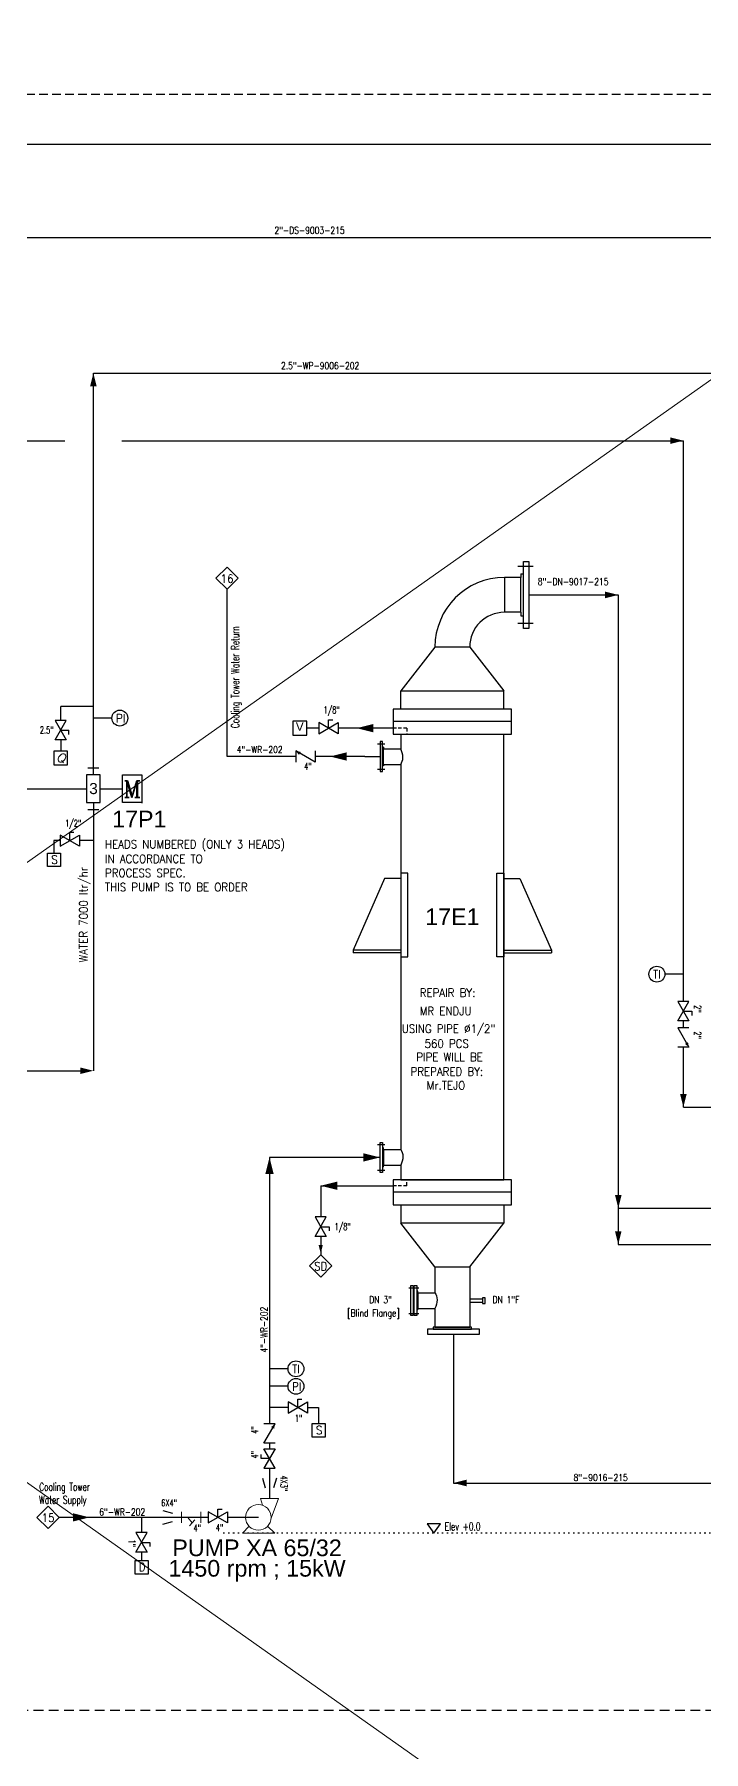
# Model space of a CAD drawing. Extents: x -29512 to 147477, y -5232 to 39709.
# Drawn here: x 138626.2 to 138674.4, y 7983 to 8106.7 of the extents above; entities that cross this region are included whole.
import ezdxf
from ezdxf.enums import TextEntityAlignment as Align

# ---------------------------------------------------------------- set-up
doc = ezdxf.new("R2010")
doc.units = 0
for name, pattern in [('DOTTED', [0.25, 0, -0.25]), ('HIDDEN', [0.375, 0.25, -0.125]), ('TRATT2', [1.1, 0.7, -0.4])]:
    doc.linetypes.add(name, pattern=pattern)
doc.layers.get('0').update_dxf_attribs({"linetype": 'CONTINUOUS'})
for name, color, linetype in [('100', 1, 'CONTINUOUS'), ('50', 6, 'CONTINUOUS'), ('GREEN', 92, 'CONTINUOUS'), ('Layer2', 13, 'CONTINUOUS'), ('NUVOLA', 6, 'CONTINUOUS'), ('P-707D', 7, 'CONTINUOUS'), ('S', 7, 'CONTINUOUS'), ('TRATT2', 5, 'TRATT2'), ('Y', 92, 'CONTINUOUS')]:
    doc.layers.add(name, color=color, linetype=linetype)
doc.layers.add('FITTING', color=7, linetype='CONTINUOUS', lineweight=13)
doc.styles.add('A2', font='arial.ttf', dxfattribs={"height": 0.6})
doc.styles.add('A3', font='arial.ttf', dxfattribs={"height": 0.3})
doc.styles.add('A6', font='arial.ttf', dxfattribs={"height": 0.6})
doc.styles.add('C6', font='COMPLEX', dxfattribs={"height": 0.6})
doc.styles.add('S', font='ITALIC', dxfattribs={"height": 6})
doc.styles.add('S2', font='SIMPLEX', dxfattribs={"height": 0.2})
doc.styles.add('S25', font='SIMPLEX', dxfattribs={"width": 0.8, "height": 0.25})
doc.styles.add('S3', font='SIMPLEX', dxfattribs={"width": 0.9, "height": 0.3})
doc.styles.add('S3S', font='SIMPLEX', dxfattribs={"width": 0.7, "height": 0.3})

# ---------------------------------------------------------------- blocks, each defined once
blk = doc.blocks.new('PRESA', base_point=(1.75, 0.1))
for p, q in [((1.5, 0.1), (1.5, 0.6)), ((1.5, 0.6), (2, 0.6)), ((2, 0.1), (1.5, 0.1)), ((2, 0.6), (2, 0.1))]:
    blk.add_line(p, q)
at = {"style": 'S', "width": 1.2}
blk.add_attdef('1', text='', height=0.3, dxfattribs=at).set_placement((1.75, 0.2), align=Align.CENTER)
blk = doc.blocks.new('NOMEN', base_point=(35, 22))
for p, q in [((35, 22.8), (34.6, 22.4)), ((34.6, 22.4), (35, 22)), ((35.4, 22.4), (35, 22.8)), ((35, 22), (35.4, 22.4))]:
    blk.add_line(p, q)
at = {"style": 'S3', "width": 0.9}
blk.add_attdef('1', text='', height=0.3, dxfattribs=at).set_placement((35, 22.236), align=Align.CENTER)
blk = doc.blocks.new('FRECC1', base_point=(14, 17))
blk.add_solid([(14, 17), (14.3, 17.075), (14.3, 16.925)])
blk = doc.blocks.new('LINEA', base_point=(21, 32))
at = {"layer": 'S', "style": 'S25', "width": 0.9}
blk.add_attdef('LINE', (21, 32.14), '', height=0.25, dxfattribs=at)
blk = doc.blocks.new('S', base_point=(32, 46))
for p, q in [((32.7, 45.8), (32, 46.2)), ((32, 45.8), (32.7, 46.2)), ((32, 46.2), (32, 45.8)), ((32.35, 46), (32.35, 46.3)), ((32.35, 46.3), (32.5, 46.3)), ((32.7, 46.2), (32.7, 45.8))]:
    blk.add_line(p, q)
at = {"layer": 'S', "style": 'S2', "width": 0.7}
blk.add_attdef('S', text='', height=0.2, dxfattribs=at).set_placement((32.35, 46.35), align=Align.CENTER)

msp = doc.modelspace()

# ---------------------------------------------------------------- linework, layer by layer
at = {"color": 5, "linetype": 'HIDDEN', "ltscale": 2.5}
msp.add_line((138568.407, 8102.364), (138783.4535, 8102.364), dxfattribs=at)
at = {"color": 3}
for p, q in [((138630.4438, 8053.8451), (138630.4438, 8082.2758)), ((138630.4438, 8050.8451), (138630.4438, 8032.0338)), ((138596.2128, 8032.0338), (138629.4958, 8032.0338))]:
    msp.add_line(p, q, dxfattribs=at)
at = {"color": 0}
for p, q in [((138640.0759, 8054.6644), (138640.0759, 8066.7045)), ((138631.779, 8057.433), (138630.4438, 8057.433)), ((138628.0421, 8048.6091), (138627.6042, 8048.6091)), ((138627.6042, 8048.6091), (138627.6042, 8047.7067)), ((138630.4438, 8048.6091), (138629.4421, 8048.6091)), ((138672.9399, 8038.9866), (138671.6047, 8038.9866)), ((138644.4654, 8010.5707), (138643.1301, 8010.5707)), ((138644.4654, 8009.3082), (138643.1301, 8009.3082)), ((138644.4654, 8007.7857), (138643.1301, 8007.7857)), ((138638.7156, 7999.8696), (138627.9825, 7999.8696)), ((138636.1284, 7999.8696), (138634.7284, 7999.8696)), ((138642.3267, 7999.8696), (138640.1156, 7999.8696)), ((138654.4953, 7999.4092), (138654.9673, 7998.7438)), ((138655.4392, 7999.4092), (138654.4953, 7999.4092)), ((138654.9673, 7998.7438), (138655.4392, 7999.4092))]:
    msp.add_line(p, q, dxfattribs=at)
for p, q in [((138628.0891, 8057.2589), (138628.0891, 8058.2589)), ((138630.4438, 8058.2589), (138628.0891, 8058.2589)), ((138627.6891, 8057.2589), (138628.4891, 8055.8589)), ((138628.4891, 8057.2589), (138627.6891, 8057.2589)), ((138627.6891, 8055.8589), (138628.4891, 8057.2589)), ((138628.0891, 8056.5589), (138628.6891, 8056.5589)), ((138628.6891, 8056.2589), (138628.6891, 8056.5589)), ((138648.0855, 8056.305), (138646.6855, 8057.105)), ((138646.6855, 8056.305), (138648.0855, 8057.105)), ((138646.6855, 8057.105), (138646.6855, 8056.305)), ((138648.0855, 8056.305), (138646.6855, 8057.105)), ((138646.6855, 8056.305), (138648.0855, 8057.105)), ((138646.6855, 8057.105), (138646.6855, 8056.305)), ((138647.3855, 8056.705), (138647.3855, 8057.305)), ((138647.3855, 8057.305), (138647.6855, 8057.305)), ((138647.3855, 8056.705), (138647.3855, 8057.305)), ((138647.3855, 8057.305), (138647.6855, 8057.305)), ((138648.0855, 8057.105), (138648.0855, 8056.305)), ((138648.0855, 8057.105), (138648.0855, 8056.305)), ((138628.4891, 8055.8589), (138627.6891, 8055.8589)), ((138628.0891, 8055.8589), (138628.0891, 8055.0589)), ((138646.4177, 8020.1042), (138647.2177, 8021.5042)), ((138646.4177, 8021.5042), (138647.2177, 8020.1042)), ((138647.2177, 8021.5042), (138646.4177, 8021.5042)), ((138646.8177, 8020.8042), (138647.4177, 8020.8042)), ((138647.4177, 8020.8042), (138647.4177, 8020.5042)), ((138647.2177, 8020.1042), (138646.4177, 8020.1042)), ((138633.5135, 7997.3714), (138634.3135, 7998.7714)), ((138633.5135, 7998.7714), (138634.3135, 7997.3714)), ((138634.3135, 7998.7714), (138633.5135, 7998.7714)), ((138633.9135, 7998.0714), (138634.5135, 7998.0714)), ((138634.5135, 7998.0714), (138634.5135, 7997.7714)), ((138634.3135, 7997.3714), (138633.5135, 7997.3714))]:
    msp.add_line(p, q)
at = {"lineweight": 15}
for p, q in [((138637.2462, 7999.8696), (138637.5623, 7999.4737)), ((138637.7561, 7999.6898), (138637.3685, 7999.2576))]:
    msp.add_line(p, q, dxfattribs=at)
at = {"color": 0}
for points in [[(138627.1363, 8047.7067), (138628.0721, 8047.7067), (138628.0721, 8046.7317), (138627.1363, 8046.7317)], [(138646.2022, 8006.6203), (138647.138, 8006.6203), (138647.138, 8005.6454), (138646.2022, 8005.6454)], [(138633.4456, 7996.7569), (138634.3814, 7996.7569), (138634.3814, 7995.782), (138633.4456, 7995.782)]]:
    msp.add_lwpolyline(points, close=True, dxfattribs=at)
at = {"lineweight": 15}
for points in [[(138636.7821, 8000.2692), (138636.7821, 7999.4692)], [(138638.1821, 8000.2692), (138638.1821, 7999.4692)]]:
    msp.add_lwpolyline(points, dxfattribs=at)
at = {"color": 0}
for centre in [(138632.3502, 8057.433), (138671.0334, 8038.9866), (138645.0366, 8010.5707), (138645.0366, 8009.3082)]:
    msp.add_circle(centre, 0.5712, dxfattribs=at)
at = {"layer": 'FITTING', "linetype": 'ByBlock', "ltscale": 0.5}
for p, q in [((138383.5333, 8173.2005), (138801.2833, 7878.4505)), ((138383.5333, 7876.2005), (138801.2833, 8170.9505))]:
    msp.add_line(p, q, dxfattribs=at)
at = {"layer": 'FITTING'}
for p, q in [((138642.4896, 8001.2223), (138642.6371, 8000.7392)), ((138643.7707, 8001.2223), (138642.4896, 8001.2223)), ((138643.2479, 7999.8057), (138643.7707, 8001.2223)), ((138641.6578, 7999.233), (138641.1796, 7998.7438)), ((138641.1796, 7998.7438), (138643.5098, 7998.7438)), ((138643.5098, 7998.7438), (138642.9956, 7999.233))]:
    msp.add_line(p, q, dxfattribs=at)
msp.add_ellipse((138642.3267, 7999.8696), major_axis=(0.9234, 0), ratio=1, start_param=-0.00000873, end_param=6.28317658, dxfattribs=at)
at = {"layer": 'GREEN'}
for p, q in [((138660.0558, 8067.5555), (138660.0558, 8065.0498)), ((138661.2448, 8067.5555), (138660.0558, 8067.5555)), ((138661.2448, 8067.815), (138661.2448, 8067.5555)), ((138661.2448, 8067.815), (138661.4245, 8067.815)), ((138661.2448, 8065.0498), (138661.2448, 8067.5555)), ((138661.2448, 8065.0498), (138660.0558, 8065.0498)), ((138661.2448, 8065.0498), (138661.2448, 8064.7903)), ((138661.2448, 8064.7903), (138661.4245, 8064.7903)), ((138655.0445, 8062.5442), (138652.5781, 8059.3992)), ((138657.5502, 8062.5442), (138655.0445, 8062.5442)), ((138657.5502, 8062.5442), (138660.0165, 8059.3992)), ((138652.5781, 8058.0698), (138652.5781, 8059.3992)), ((138652.5781, 8059.3992), (138660.0165, 8059.3992)), ((138660.0165, 8058.0698), (138660.0165, 8059.3992)), ((138660.566, 8057.1767), (138652.0286, 8057.1767)), ((138651.3515, 8055.3443), (138651.2706, 8055.3443)), ((138651.3515, 8055.3443), (138651.3515, 8055.2276)), ((138651.3515, 8055.2276), (138652.5781, 8055.2276)), ((138651.3515, 8054.1011), (138651.3515, 8055.2276)), ((138630.0438, 8053.8451), (138630.8438, 8053.8451)), ((138630.4438, 8053.3451), (138630.4438, 8053.8451)), ((138651.3515, 8053.9845), (138651.2706, 8053.9845)), ((138651.3515, 8054.1011), (138652.5781, 8054.1011)), ((138651.3515, 8054.1011), (138651.3515, 8053.9845)), ((138629.9438, 8053.3451), (138629.9438, 8051.3451)), ((138630.9438, 8053.3451), (138629.9438, 8053.3451)), ((138630.9438, 8051.3451), (138630.9438, 8053.3451)), ((138632.5438, 8051.3451), (138632.5438, 8053.3451)), ((138632.5438, 8053.3451), (138633.9438, 8053.3451)), ((138633.9438, 8053.3451), (138633.941, 8051.3093)), ((138623.8365, 8052.3451), (138629.9438, 8052.3451)), ((138629.9438, 8051.3451), (138630.9438, 8051.3451)), ((138630.4438, 8051.3451), (138630.4438, 8050.8451)), ((138630.9438, 8052.3451), (138632.5438, 8052.3451)), ((138633.9438, 8051.3451), (138632.5438, 8051.3451)), ((138630.0438, 8050.8451), (138630.8438, 8050.8451)), ((138651.3515, 8026.4736), (138651.2706, 8026.4736)), ((138651.3515, 8026.357), (138651.3515, 8026.4736)), ((138651.3515, 8026.357), (138652.5781, 8026.357)), ((138651.3515, 8026.357), (138651.3515, 8025.2305)), ((138651.3515, 8025.2305), (138652.5781, 8025.2305)), ((138651.3515, 8025.1138), (138651.3515, 8025.2305)), ((138651.3515, 8025.1138), (138651.2706, 8025.1138)), ((138660.566, 8023.2814), (138652.0286, 8023.2814)), ((138652.5781, 8022.3883), (138652.5781, 8021.0589)), ((138660.0165, 8022.3883), (138660.0165, 8021.0589)), ((138660.0165, 8021.0589), (138652.5781, 8021.0589)), ((138660.0165, 8021.0589), (138652.5781, 8021.0589)), ((138655.0445, 8017.9139), (138652.5781, 8021.0589)), ((138657.5502, 8017.9139), (138660.0165, 8021.0589)), ((138655.0445, 8017.9139), (138657.5502, 8017.9139)), ((138655.0445, 8017.9139), (138655.0445, 8016.0476)), ((138655.0445, 8017.9139), (138657.5502, 8017.9139)), ((138657.5502, 8017.9139), (138657.5502, 8013.5801)), ((138653.8178, 8016.1643), (138653.737, 8016.1643)), ((138653.8178, 8016.0476), (138653.8178, 8016.1643)), ((138653.8178, 8016.0476), (138655.0445, 8016.0476)), ((138653.8178, 8016.0476), (138653.8178, 8014.9212)), ((138657.5502, 8015.6108), (138658.4739, 8015.6108)), ((138657.5502, 8015.3581), (138658.4739, 8015.3581)), ((138653.8178, 8014.8045), (138653.737, 8014.8045)), ((138653.8178, 8014.9212), (138655.0445, 8014.9212)), ((138653.8178, 8014.8045), (138653.8178, 8014.9212)), ((138655.0445, 8014.9212), (138655.0445, 8013.5801)), ((138655.0445, 8013.5801), (138657.5502, 8013.5801))]:
    msp.add_line(p, q, dxfattribs=at)
for points in [[(138661.4245, 8068.7141), (138661.8191, 8068.7141), (138661.8191, 8063.8913), (138661.4245, 8063.8913), (138661.4245, 8068.7141)], [(138660.0165, 8058.0698), (138652.5781, 8058.0698)], [(138652.5781, 8056.2835), (138652.5781, 8055.2276)], [(138652.5781, 8025.2305), (138652.5781, 8024.1746), (138660.0165, 8024.1746), (138660.0165, 8056.2835)], [(138651.2706, 8055.7485), (138651.0932, 8055.7485), (138651.0932, 8053.5803), (138651.2706, 8053.5803), (138651.2706, 8055.7485)], [(138652.5781, 8054.1011), (138652.5781, 8026.357)], [(138651.2706, 8024.7097), (138651.0932, 8024.7097), (138651.0932, 8026.8778), (138651.2706, 8026.8778), (138651.2706, 8024.7097)], [(138652.5781, 8022.3883), (138660.0165, 8022.3883)], [(138653.4772, 8014.4003), (138653.2998, 8014.4003), (138653.2998, 8016.5685), (138653.4772, 8016.5685), (138653.4772, 8014.4003)], [(138653.737, 8014.4003), (138653.5596, 8014.4003), (138653.5596, 8016.5685), (138653.737, 8016.5685), (138653.737, 8014.4003)]]:
    msp.add_lwpolyline(points, dxfattribs=at)
for points in [[(138660.566, 8058.0698), (138652.0286, 8058.0698), (138652.0286, 8056.2835), (138660.566, 8056.2835)], [(138652.0286, 8022.3883), (138660.566, 8022.3883), (138660.566, 8024.1746), (138652.0286, 8024.1746)], [(138658.6609, 8015.6854), (138658.4739, 8015.6854), (138658.4739, 8015.2835), (138658.6609, 8015.2835)], [(138658.2455, 8013.4256), (138654.5036, 8013.4256), (138654.5036, 8013.076), (138658.2455, 8013.076)], [(138657.6844, 8013.5801), (138654.9103, 8013.5801), (138654.9103, 8013.4256), (138657.6844, 8013.4256)]]:
    msp.add_lwpolyline(points, close=True, dxfattribs=at)
for radius in [5.0113, 2.5057]:
    msp.add_arc((138660.0558, 8062.5442), radius, 90, 180, dxfattribs=at)
msp.add_ellipse((138652.2051, 8054.7951), major_axis=(-0.1972, 0.8037), ratio=0.61358536, start_param=3.53977092, end_param=5.12414249, dxfattribs=at)
at = {"layer": 'GREEN', "extrusion": (0, 0, -1)}
for centre in [(138652.2051, 8025.6631), (138654.6715, 8015.3537)]:
    msp.add_ellipse(centre, major_axis=(0.1972, 0.8037), ratio=0.61358536, start_param=0.39817826, end_param=1.98254984, dxfattribs=at)
at = {"layer": 'Layer2', "color": 6}
for p, q in [((138621.6365, 8077.4091), (138627.3468, 8077.4091)), ((138624.842, 8077.4091), (138628.3853, 8077.4091)), ((138632.5023, 8077.4091), (138648.9185, 8077.4091)), ((138648.9185, 8077.4091), (138672.9399, 8077.4091)), ((138672.9399, 8048.5912), (138672.9399, 8077.4091)), ((138672.9399, 8048.5912), (138672.9399, 8048.5912)), ((138672.9399, 8037.0248), (138672.9399, 8048.5912)), ((138672.9399, 8035.1291), (138672.9399, 8035.6248)), ((138672.9399, 8035.1291), (138672.9399, 8035.6248)), ((138672.9399, 8029.4194), (138672.9399, 8033.7291)), ((138672.9399, 8029.4194), (138677.5778, 8029.4194))]:
    msp.add_line(p, q, dxfattribs=at)
at = {"layer": 'NUVOLA', "color": 13}
for p, q in [((138729.7696, 8092.0092), (138600.6493, 8092.0092)), ((138662.1233, 8068.35), (138661.0163, 8068.35)), ((138662.1233, 8064.2551), (138661.0163, 8064.2551)), ((138662.1233, 8064.2551), (138661.0163, 8064.2551)), ((138650.9157, 8055.5848), (138651.4436, 8055.5848)), ((138650.9157, 8053.7438), (138651.4436, 8053.7438)), ((138650.9157, 8053.7438), (138651.4436, 8053.7438)), ((138650.9157, 8026.7143), (138651.4436, 8026.7143)), ((138650.9157, 8026.7143), (138651.4436, 8026.7143)), ((138650.9157, 8024.8733), (138651.4436, 8024.8733)), ((138653.1616, 8016.4049), (138653.8835, 8016.4049)), ((138653.1616, 8016.4049), (138653.8835, 8016.4049)), ((138653.1616, 8014.564), (138653.8835, 8014.564))]:
    msp.add_line(p, q, dxfattribs=at)
at = {"layer": 'NUVOLA', "color": 3}
for p, q in [((138630.4438, 8082.2758), (138675.5399, 8082.2758)), ((138658.0708, 8082.2758), (138659.3775, 8082.2758))]:
    msp.add_line(p, q, dxfattribs=at)
at = {"layer": 'NUVOLA', "color": 1}
for p, q in [((138661.8191, 8066.3027), (138668.251, 8066.3027)), ((138668.251, 8066.3027), (138668.251, 8019.5325)), ((138668.251, 8022.1325), (138685.1297, 8022.1325)), ((138668.251, 8019.5325), (138685.1297, 8019.5325)), ((138656.3745, 8013.076), (138656.3745, 8002.3438)), ((138656.3745, 8002.3438), (138685.7179, 8002.3438))]:
    msp.add_line(p, q, dxfattribs=at)
at = {"layer": 'NUVOLA', "color": 0}
for p, q in [((138646.6855, 8056.705), (138645.8103, 8056.705)), ((138650.9471, 8056.705), (138648.0855, 8056.705)), ((138652.0286, 8056.705), (138650.9471, 8056.705)), ((138645.0168, 8054.6644), (138640.0759, 8054.6644)), ((138649.9996, 8054.6644), (138646.4168, 8054.6644)), ((138649.9996, 8054.6644), (138651.0932, 8054.6644)), ((138651.4246, 8045.8711), (138649.1553, 8040.7296)), ((138652.5781, 8045.8711), (138651.4246, 8045.8711)), ((138660.0165, 8045.8711), (138661.1701, 8045.8711)), ((138661.1701, 8045.8711), (138663.4394, 8040.7296)), ((138652.5781, 8040.7296), (138649.1553, 8040.7296)), ((138649.1553, 8040.7296), (138649.1553, 8040.5296)), ((138652.5781, 8040.5296), (138649.1553, 8040.5296)), ((138660.0165, 8040.7296), (138663.4394, 8040.7296)), ((138660.0165, 8040.5296), (138663.4394, 8040.5296)), ((138663.4394, 8040.7296), (138663.4394, 8040.5296)), ((138651.0932, 8025.7937), (138643.1301, 8025.7937)), ((138643.1301, 8025.7937), (138643.1301, 8006.6104)), ((138651.0932, 8025.7937), (138649.9996, 8025.7937)), ((138646.8177, 8023.7532), (138646.8177, 8021.5042)), ((138646.8177, 8023.7532), (138652.0286, 8023.7532)), ((138646.8177, 8020.1042), (138646.8177, 8018.7796)), ((138645.8654, 8007.7857), (138646.6701, 8007.7857)), ((138646.6701, 8007.7857), (138646.6701, 8006.6203)), ((138643.1301, 8005.2104), (138643.1301, 8004.8029)), ((138643.1301, 8003.4029), (138643.1301, 8001.2223)), ((138633.9135, 7999.8696), (138633.9135, 7998.7714)), ((138633.9135, 7997.3714), (138633.9135, 7996.7569))]:
    msp.add_line(p, q, dxfattribs=at)
at = {"layer": 'NUVOLA', "color": 0, "linetype": 'HIDDEN'}
for p, q in [((138653.0235, 8056.705), (138652.0286, 8056.705)), ((138653.0235, 8056.705), (138653.0235, 8056.2835)), ((138653.0235, 8023.7532), (138653.0235, 8024.1746)), ((138653.0235, 8023.7532), (138652.0286, 8023.7532))]:
    msp.add_line(p, q, dxfattribs=at)
at = {"layer": 'NUVOLA', "color": 9, "linetype": 'DOTTED'}
msp.add_line((138697.2982, 7998.7438), (138639.8018, 7998.7438), dxfattribs=at)
at = {"layer": 'NUVOLA', "color": 0}
for points in [[(138652.5781, 8040.2291), (138653.0878, 8040.2291), (138653.0878, 8046.271), (138652.5781, 8046.271)], [(138660.0165, 8040.2291), (138659.5068, 8040.2291), (138659.5068, 8046.271), (138660.0165, 8046.271)]]:
    msp.add_lwpolyline(points, close=True, dxfattribs=at)
at = {"layer": 'P-707D', "color": 1}
msp.add_line((138770.6593, 8098.7334), (138568.407, 8098.7334), dxfattribs=at)
at = {"layer": 'S'}
for p, q in [((138645.0168, 8055.0644), (138645.0168, 8054.2644)), ((138646.4168, 8054.2644), (138645.0168, 8055.0644)), ((138646.4168, 8055.0644), (138646.4168, 8054.2644)), ((138672.5399, 8035.1291), (138673.3399, 8033.7291)), ((138673.3399, 8035.1291), (138672.5399, 8035.1291)), ((138673.3399, 8033.7291), (138672.5399, 8033.7291)), ((138644.4654, 8007.3857), (138645.8654, 8008.1857)), ((138645.8654, 8007.3857), (138644.4654, 8008.1857)), ((138644.4654, 8008.1857), (138644.4654, 8007.3857)), ((138645.1654, 8007.7857), (138645.1654, 8008.3857)), ((138645.1654, 8008.3857), (138645.4654, 8008.3857)), ((138645.8654, 8008.1857), (138645.8654, 8007.3857)), ((138643.5301, 8006.6104), (138642.7301, 8006.6104)), ((138642.7301, 8005.2104), (138643.5301, 8006.6104)), ((138643.5301, 8005.2104), (138642.7301, 8005.2104)), ((138642.6301, 8002.6865), (138642.8301, 8001.9865)), ((138643.6301, 8002.6865), (138643.4301, 8001.9865)), ((138635.4465, 8000.3696), (138636.1465, 8000.1696)), ((138635.4465, 7999.3696), (138636.1465, 7999.5696))]:
    msp.add_line(p, q, dxfattribs=at)
for points in [[(138645.0168, 8055.0644), (138645.3793, 8054.9982), (138645.254, 8054.7819)], [(138673.3399, 8033.7291), (138673.2738, 8034.0916), (138673.0574, 8033.9662)], [(138643.5301, 8006.6104), (138643.464, 8006.2479), (138643.2476, 8006.3733)]]:
    msp.add_solid(points, dxfattribs=at)
at = {"layer": 'TRATT2'}
msp.add_line((138708.2427, 7985.9681), (138605.1467, 7985.9681), dxfattribs=at)

# ---------------------------------------------------------------- block references
ref = msp.add_blockref('LINEA', (138643.4874, 8092.0209), dxfattribs=dict(xscale=2, yscale=2, zscale=2))
ref.add_attrib('LINE', '2"-DS-9003-215', (138643.4874, 8092.3001), dxfattribs={"layer": 'S', "height": 0.5, "style": 'S25', "width": 0.8})
ref = msp.add_blockref('LINEA', (138643.9555, 8082.2875), dxfattribs=dict(xscale=2, yscale=2, zscale=2))
ref.add_attrib('LINE', '2.5"-WP-9006-202', (138643.9555, 8082.5667), dxfattribs={"layer": 'S', "height": 0.5, "style": 'S25', "width": 0.8})
at = {"xscale": 2, "yscale": 2, "zscale": 2}
for p, values in [((138640.0759, 8066.7045), {'1': '16'}), ((138627.1825, 7999.0696), {'1': '15'})]:
    msp.add_blockref('NOMEN', p, dxfattribs=at).add_auto_attribs(values)
ref = msp.add_blockref('LINEA', (138662.4549, 8066.737), dxfattribs=dict(xscale=2, yscale=2, zscale=2))
ref.add_attrib('LINE', '8"-DN-9017-215', (138662.4549, 8067.0162), dxfattribs={"layer": 'S', "height": 0.5, "style": 'S25', "width": 0.8})
ref = msp.add_blockref('PRESA', (138645.3103, 8056.205), dxfattribs=dict(xscale=-2, yscale=2, zscale=2))
ref.add_attrib('1', 'V', dxfattribs={"height": 0.6, "style": 'A3'}).set_placement((138645.3084, 8056.517), align=Align.CENTER)
at = {"color": 0, "xscale": 4, "yscale": 4, "zscale": 4}
for p in [(138649.4108, 8056.705), (138647.4869, 8054.6644), (138646.8177, 8023.7532)]:
    msp.add_blockref('FRECC1', p, dxfattribs=at)
ref = msp.add_blockref('PRESA', (138628.0891, 8054.0589), dxfattribs=dict(xscale=-2, yscale=2, zscale=2))
ref.add_attrib('1', 'Q', dxfattribs={"layer": 'S', "height": 0.6, "style": 'S', "width": 1.2}).set_placement((138628.0891, 8054.2589), align=Align.CENTER)
ref = msp.add_blockref('LINEA', (138640.7659, 8054.6398), dxfattribs=dict(xscale=2, yscale=2, zscale=2))
ref.add_attrib('LINE', '4"-WR-202', (138640.7659, 8054.919), dxfattribs={"layer": 'S', "height": 0.5, "style": 'S25', "width": 0.8})
at = {"xscale": 2, "yscale": 2, "zscale": 2}
for p in [(138628.0421, 8048.6091), (138638.7156, 7999.8696)]:
    msp.add_blockref('S', p, dxfattribs=at)
at = {"yscale": 2, "zscale": 2}
for name, p, xscale, rotation in [('S', (138672.9399, 8037.0248), 2, 270), ('FRECC1', (138646.8177, 8018.8758), -2, 270), ('S', (138643.1301, 8003.4029), 2, 90)]:
    msp.add_blockref(name, p, dxfattribs=dict(at, xscale=xscale, rotation=rotation))
at = {"color": 0, "xscale": 4, "yscale": 4, "zscale": 4}
for p, rotation in [((138643.1301, 8025.7937), 270), ((138651.0932, 8025.7937), 180), ((138630.1757, 7999.8696), 180)]:
    msp.add_blockref('FRECC1', p, dxfattribs=dict(at, rotation=rotation))
ref = msp.add_blockref('NOMEN', (138646.8177, 8017.1796), dxfattribs=dict(xscale=-2, yscale=2, zscale=2))
ref.add_attrib('1', 'SD', dxfattribs={"height": 0.6, "style": 'S3', "width": 0.9}).set_placement((138646.8177, 8017.6524), align=Align.CENTER)
ref = msp.add_blockref('LINEA', (138650.3187, 8015.0196), dxfattribs=dict(xscale=2, yscale=2, zscale=2))
ref.add_attrib('LINE', 'DN 3" ', (138650.3187, 8015.2988), dxfattribs={"layer": 'S', "height": 0.5, "style": 'S25', "width": 0.8})
ref = msp.add_blockref('LINEA', (138659.1968, 8015.0196), dxfattribs=dict(xscale=2, yscale=2, zscale=2))
ref.add_attrib('LINE', 'DN 1"F', (138659.1968, 8015.2988), dxfattribs={"layer": 'S', "height": 0.5, "style": 'S25', "width": 0.8})
ref = msp.add_blockref('LINEA', (138643.2693, 8011.733), dxfattribs=dict(xscale=2, yscale=2, zscale=2, rotation=90))
ref.add_attrib('LINE', '4"-WR-202', (138642.9901, 8011.733), dxfattribs={"layer": 'S', "height": 0.5, "rotation": 90, "style": 'S25', "width": 0.8})
ref = msp.add_blockref('LINEA', (138648.7337, 8014.0505), dxfattribs=dict(xscale=2, yscale=2, zscale=2))
ref.add_attrib('LINE', '[Blind Flange]', (138648.7337, 8014.3297), dxfattribs={"layer": 'S', "height": 0.5, "style": 'S25', "width": 0.8})
ref = msp.add_blockref('LINEA', (138665.0281, 8002.2113), dxfattribs=dict(xscale=2, yscale=2, zscale=2))
ref.add_attrib('LINE', '8"-9016-215', (138665.0281, 8002.4905), dxfattribs={"layer": 'S', "height": 0.5, "style": 'S25', "width": 0.8})
ref = msp.add_blockref('LINEA', (138630.8705, 7999.7346), dxfattribs=dict(xscale=2, yscale=2, zscale=2))
ref.add_attrib('LINE', '6"-WR-202', (138630.8705, 8000.0138), dxfattribs={"layer": 'S', "height": 0.5, "style": 'S25', "width": 0.8})
at = {"layer": '100', "color": 1, "yscale": 3.159863186342818, "zscale": 3.159863186342818}
for p, xscale, rotation in [((138668.251, 8066.3027), 3.159863186342818, 180), ((138668.251, 8022.1325), 3.159863186342818, 90), ((138668.251, 8019.5325), 3.159863186342818, 90), ((138656.3745, 8002.3438), -3.159863186342818, 180)]:
    msp.add_blockref('FRECC1', p, dxfattribs=dict(at, xscale=xscale, rotation=rotation))
at = {"layer": '50', "color": 0, "xscale": 3.159863186342818, "yscale": 3.159863186342818, "zscale": 3.159863186342818}
for p, rotation in [((138672.9399, 8077.4091), 180), ((138672.9399, 8029.4194), 90)]:
    msp.add_blockref('FRECC1', p, dxfattribs=dict(at, rotation=rotation))
at = {"layer": 'GREEN', "color": 0, "yscale": 3.159863186342818, "zscale": 3.159863186342818}
for p, xscale, rotation in [((138630.4438, 8082.2758), -3.159863186342818, 90), ((138630.4438, 8032.0338), 3.159863186342818, 180)]:
    msp.add_blockref('FRECC1', p, dxfattribs=dict(at, xscale=xscale, rotation=rotation))

# ---------------------------------------------------------------- texts
at = {"style": 'S3', "width": 0.9}
for s, p in [('PI', (138632.0752, 8057.1187)), ('HEADS NUMBERED (ONLY 3 HEADS)', (138631.2828, 8048.0496)), ('S', (138627.4115, 8046.9386)), ('IN ACCORDANCE TO', (138631.2828, 8046.9953)), ('PROCESS SPEC.', (138631.2828, 8045.9744)), ('THIS PUMP IS TO BE ORDER', (138631.2828, 8044.9587)), ('TI', (138670.7584, 8038.6723)), ('REPAIR BY: ', (138653.9514, 8037.3517)), ('MR ENDJU', (138653.9514, 8036.0266)), ('USING PIPE %%C1/2"', (138652.6561, 8034.7617)), ('560 PCS', (138654.2973, 8033.6858)), ('PIPE WILL BE', (138653.7027, 8032.7251)), ('PREPARED BY:', (138653.289, 8031.6737)), ('Mr.TEJO', (138654.4525, 8030.6743)), ('TI', (138644.7616, 8010.2565)), ('PI', (138644.7616, 8008.9939)), ('S', (138646.4774, 8005.8522)), ('D', (138633.7208, 7995.9889))]:
    msp.add_text(s, height=0.6, dxfattribs=at).set_placement(p)
msp.add_text('WATER 7000 ltr/hr', height=0.6, rotation=90, dxfattribs=at).set_placement((138630.0326, 8039.8285))
at = {"color": 0, "style": 'S3S', "width": 0.7}
for p in [(138673.71, 8036.7624), (138673.71, 8034.8667)]:
    msp.add_text('2"', height=0.5, rotation=270, dxfattribs=at).set_placement(p)
msp.add_text('1"', height=0.5, dxfattribs=at).set_placement((138644.9666, 8006.7474))
at = {"color": 0, "char_height": 0.5, "attachment_point": 1, "style": 'S3S'}
for s, insert, width in [('1/8"', (138647.0143, 8058.2675), 1.179599), ('2.5"', (138626.5893, 8056.8182), 1.179599), ('4"', (138645.6218, 8054.1975), 1.179599), ('1/2"', (138628.4051, 8050.1143), 1.179599), ('1/8"', (138647.8104, 8021.0476), 1.179599), ('6X4"', (138635.3308, 8001.1658), 1.59266), ('4"', (138637.6608, 7999.3563), 1.179599), ('4"', (138639.2579, 7999.3768), 1.179599)]:
    msp.add_mtext(s, dxfattribs=dict(at, insert=insert, width=width))
for s, insert, width, rotation in [('4"', (138641.8072, 8005.884), 1.179599, 90), ('4"', (138641.8072, 8004.113), 1.179599, 90), ('4X3"', (138644.4264, 8002.8915), 1.59266, 270), ('1"', (138633.4778, 7998.2681), 1.179599, 270)]:
    msp.add_mtext(s, dxfattribs=dict(at, insert=insert, width=width, rotation=rotation))
at = {"layer": 'GREEN', "style": 'C6'}
msp.add_text('M', height=1.2, dxfattribs=at).set_placement((138633.2465, 8051.7057), align=Align.CENTER)
at = {"layer": 'NUVOLA', "insert": (138640.3774, 8056.7049), "char_height": 0.56, "width": 10.43753, "attachment_point": 1, "rotation": 90, "style": 'S3S'}
msp.add_mtext('Cooling Tower Water Return', dxfattribs=at)
at = {"layer": 'NUVOLA', "insert": (138626.541, 8002.3469), "char_height": 0.56, "width": 10.43753, "attachment_point": 1, "style": 'S3S'}
msp.add_mtext('Cooling Tower\\PWater Supply', dxfattribs=at)
at = {"layer": 'NUVOLA', "color": 0, "insert": (138655.7503, 7999.4923), "char_height": 0.56, "width": 10.43753, "attachment_point": 1, "style": 'S3S'}
msp.add_mtext('Elev +0.0', dxfattribs=at)
at = {"layer": 'Y', "color": 0, "style": 'A2'}
msp.add_text('3', height=0.8, dxfattribs=at).set_placement((138630.4517, 8051.9572), align=Align.CENTER)
at = {"layer": 'Y'}
for s, style, p in [('17P1', 'A2', (138633.755, 8049.5639)), ('17E1', 'A6', (138656.3036, 8042.5279)), ('PUMP XA 65/32', 'A6', (138642.234, 7997.0777)), ('1450 rpm ; 15kW', 'A6', (138642.234, 7995.602))]:
    msp.add_text(s, height=1.2, dxfattribs=dict(at, style=style)).set_placement(p, align=Align.CENTER)

doc.saveas('drawing.dxf')
